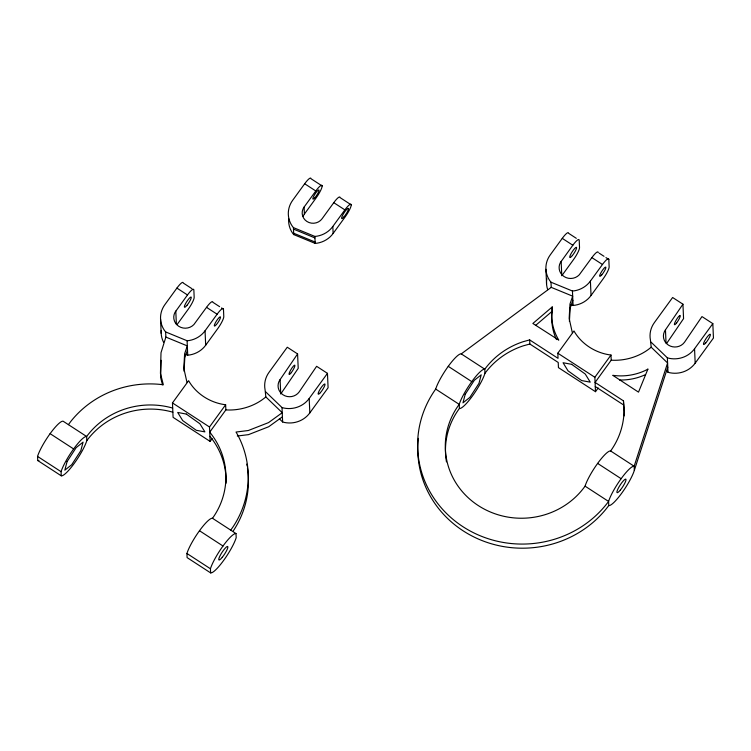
<?xml version="1.0" encoding="UTF-8"?>
<svg xmlns="http://www.w3.org/2000/svg" width="751" height="751" viewBox="0 0 751 751"><rect width="100%" height="100%" fill="white"/><g stroke="black" fill="none" stroke-linecap="round" stroke-linejoin="round"><path stroke-width="1.13" d="M161.089 360.302L160.63 377.556L162.479 384.794M184.051 371.219L184.802 357.851L187.497 350.013M569.408 321.494L570.159 308.126L572.853 300.287M552.238 306.934L551.797 310.041A54.907 52.007 -2.5 0 0 558.782 340.119L532.863 323.484L552.238 306.934L552.379 310.022M191.927 288.675L183.272 283.043A10.927 2.112 -57 0 0 176.907 288.093L164.854 304.681A24.426 23.14 -2.5 0 0 164.431 330.393L165.642 331.933L165.868 337.086L161.005 352.735L160.451 373.435L163.352 384.812L160.545 384.437A98.681 93.471 -2.5 0 0 70.932 421.264L68.416 424.653M418.401 438.331A105.074 99.526 -2.5 0 0 485.737 541.95A105.074 99.526 -2.5 0 0 608.761 505.554A23.788 4.59 -57 0 0 621.772 493.107A23.788 4.59 -57 0 0 634.332 470.361L667.77 367.098M177.114 324.526L188.116 309.384A10.927 2.112 -57 0 0 194.171 297.33L193.852 289.924A10.927 2.112 -57 0 0 187.487 294.965L175.021 312.285A11.575 10.965 -2.5 0 0 178.738 326.291A11.575 10.965 -2.5 0 0 193.899 324.554L206.525 307.337A10.927 2.112 -57 0 1 212.89 302.296L219.621 306.671M561.147 261.329L561.786 275.748L573.473 259.658A10.927 2.112 -57 0 0 579.528 247.605L579.209 240.198A10.927 2.112 -57 0 0 572.844 245.239L560.377 262.559A11.575 10.965 -2.5 0 0 564.095 276.565A11.575 10.965 -2.5 0 0 579.256 274.828L591.882 257.612A10.927 2.112 -57 0 1 598.247 252.571M297.584 353.928L298.213 368.347L280.733 393.993L280.104 379.584L297.584 353.928L287.267 347.225L268.999 372.365A24.426 23.14 -2.5 0 0 265.065 389.703L265.845 396.932L282.235 412.703L268.529 422.616L248.29 430.52L236.021 432.041L237.391 434.378A98.681 93.471 -2.5 0 1 233.157 526.695L230.726 530.131M666.043 343.16L665.461 329.858L682.941 304.202L672.624 297.499L654.356 322.639A24.426 23.14 -2.5 0 0 650.422 339.978L651.201 347.206L667.592 362.977L634.154 466.249L634.332 470.361M666.738 343.32L683.57 318.621L682.941 304.202M210.13 441.419L209.501 427L225.638 404.761C210.505 402.93 196.218 394.003 188.614 380.701L172.458 402.93L173.087 417.349L210.13 441.419L212.148 438.64M225.638 404.761L225.863 409.905L209.726 432.154A77.372 73.288 -2.5 0 1 212.495 518.284A23.788 4.59 -57 0 0 199.484 530.732A23.788 4.59 -57 0 0 186.924 553.478L187.102 557.599L210.618 572.882A23.788 4.59 -57 0 0 223.629 560.434A23.788 4.59 -57 0 0 236.189 537.688L236.011 533.567L212.495 518.284M459.396 408.488A23.788 4.59 -57 0 0 472.407 396.04A23.788 4.59 -57 0 0 484.968 373.294A77.391 73.307 -2.5 0 1 523.175 345.864L529.84 344.024L558.218 362.47L558.444 367.624L595.487 391.693L594.858 377.274L610.995 355.035C595.862 353.205 581.574 344.277 573.971 330.975L557.815 353.205L558.04 358.349L529.662 339.903L522.996 341.743A77.391 73.307 -2.5 0 0 484.789 369.182A23.788 4.59 -57 0 0 471.778 381.63A23.788 4.59 -57 0 0 459.218 404.367L459.396 408.488A76.48 72.443 -2.5 0 0 446.46 461.874M610.995 355.035L611.22 360.18L595.083 382.428L623.461 400.865L624.034 407.399A77.372 73.288 -2.5 0 1 610.638 450.966A23.788 4.59 -57 0 0 597.627 463.414A23.788 4.59 -57 0 0 585.067 486.15A76.48 72.443 -2.5 0 1 478.303 505.592A76.48 72.443 -2.5 0 1 459.218 404.367L435.693 389.084A23.788 4.59 -57 0 1 448.253 366.338A23.788 4.59 -57 0 1 461.264 353.89L551.225 287.361L550.999 282.207L549.788 280.667A24.426 23.14 -2.5 0 1 550.211 254.955L562.264 238.367A10.927 2.112 -57 0 1 568.629 233.317L576.317 238.32M304.681 183.76L292.627 200.357A24.426 23.14 -2.5 0 0 292.214 226.07L293.425 227.609L314.866 236.424L317.129 236.161A24.426 23.14 -2.5 0 0 332.824 226.473L344.887 209.886A10.889 2.103 -57 0 1 351.224 204.854L340.119 197.635A10.889 2.103 -57 0 0 333.773 202.667L322.085 218.757A10.927 10.354 -2.5 0 1 306.887 221.461A10.927 10.354 -2.5 0 1 304.099 207.069L315.795 190.979A10.889 2.103 -57 0 1 322.132 185.948L311.027 178.738A10.889 2.103 -57 0 0 304.681 183.76L315.795 190.979M165.642 331.933L187.093 340.747L189.346 340.494A24.426 23.14 -2.5 0 0 205.051 330.806L217.105 314.218A10.927 2.112 -57 0 1 223.469 309.168L221.545 307.919M185.572 354.284L187.722 355.167L189.975 354.904A24.426 23.14 -2.5 0 0 205.68 345.225L217.743 328.619A10.918 2.103 -57 0 0 223.789 316.584L223.469 309.168M303.104 216.457A10.927 10.354 -2.5 0 1 304.408 214.044L316.096 197.964A10.889 2.103 -57 0 0 322.132 185.948M288.684 218.635A24.426 23.14 -2.5 0 0 292.514 233.045L293.725 234.584L315.176 243.399L317.429 243.136A24.426 23.14 -2.5 0 0 333.134 233.458L345.188 216.87A10.889 2.103 -57 0 0 351.224 204.854M265.619 391.787L282.01 407.558L283.962 408.075A24.426 23.14 -2.5 0 0 309.196 398.49L327.464 373.35L316.622 366.31L299.151 391.956A11.575 10.965 -2.5 0 1 283.052 394.819A11.575 10.965 -2.5 0 1 280.104 379.584M279.363 418.814L282.639 421.978L284.591 422.494A24.426 23.14 -2.5 0 0 309.825 412.9L328.093 387.769L327.464 373.35M550.999 282.207L572.45 291.022L574.703 290.768A24.426 23.14 -2.5 0 0 590.408 281.081L602.462 264.493A10.927 2.112 -57 0 1 608.826 259.442L605.944 257.574M570.929 304.559L573.079 305.441L575.332 305.178A24.426 23.14 -2.5 0 0 591.037 295.5L603.1 278.893A10.918 2.103 -57 0 0 609.145 266.858L608.826 259.442M595.487 391.693L598.181 387.985M650.976 342.062L667.367 357.833L669.319 358.349A24.426 23.14 -2.5 0 0 694.553 348.764L712.821 323.625L701.978 316.584L684.508 342.231A11.575 10.965 -2.5 0 1 668.409 345.094A11.575 10.965 -2.5 0 1 665.461 329.858M666.362 370.665L667.996 372.252L669.948 372.768A24.426 23.14 -2.5 0 0 695.182 363.174L713.45 338.044L712.821 323.625M535.688 325.352L552.426 311.055L551.976 314.153A54.907 52.007 -2.5 0 0 556.482 339.583M265.845 396.932C254.965 406.207 240.057 410.797 225.863 409.905M651.201 347.206C640.321 356.481 625.414 361.071 611.22 360.18M282.414 416.824L268.717 426.728L248.478 434.641L237.316 436.021M551.225 287.361L572.675 296.166L569.981 304.014L569.164 318.49L572.328 332.646M293.491 229.111L314.932 237.926M293.669 233.223L315.11 242.038M165.868 337.086L187.318 345.901L184.624 353.74L183.807 368.215L186.971 382.372M599.204 253.19L604.02 256.316M562.264 238.367L572.844 245.239M591.882 257.612L602.462 264.493M333.773 202.667L344.887 209.886M557.815 353.205L594.858 377.274M595.261 386.54L623.64 404.986L624.212 411.52A77.372 73.288 -2.5 0 1 624.212 415.904M461.264 353.89L484.789 369.182L484.968 373.294M610.638 450.966L634.154 466.249A23.788 4.59 -57 0 0 621.143 478.697A23.788 4.59 -57 0 0 608.582 501.443L608.761 505.554M448.253 366.338L471.778 381.63M597.627 463.414L621.143 478.697M585.067 486.15L608.582 501.443A105.074 99.526 -2.5 0 1 462.954 526.704A105.074 99.526 -2.5 0 1 435.693 389.084M176.907 288.093L187.487 294.965M206.525 307.337L217.105 314.218M172.458 402.93L209.501 427M50.11 433.665A23.788 4.59 -57 0 1 63.122 421.217L86.647 436.5L86.825 440.621A23.788 4.59 -57 0 1 74.265 463.367A23.788 4.59 -57 0 1 61.253 475.815L37.728 460.523L37.55 456.411A23.788 4.59 -57 0 1 50.11 433.665L73.636 448.948A23.788 4.59 -57 0 1 86.647 436.5A77.391 73.307 -2.5 0 1 172.683 408.075M199.484 530.732L223 546.015A23.788 4.59 -57 0 1 236.011 533.567M37.55 456.411L61.075 471.694L61.253 475.815M186.924 553.478L210.44 568.76L210.618 572.882M694.553 348.764L695.182 363.174M667.367 357.833L667.996 372.252M623.461 400.865L623.64 404.986M590.408 281.081L591.037 295.5M572.45 291.022L573.079 305.441M545.911 269.29L546.54 283.7M529.662 339.903L529.84 344.024M332.824 226.473L333.134 233.458M314.866 236.424L315.176 243.399M304.099 207.069L304.408 214.044M309.196 398.49L309.825 412.9M293.425 227.609L293.725 234.584M282.01 407.558L282.639 421.978M205.051 330.806L205.68 345.225M187.093 340.747L187.722 355.167M175.79 311.055L176.372 324.357M160.554 319.015L161.183 333.425M645.165 374.758A55.067 52.157 -2.5 0 1 619.519 379.987M547.686 289.642A24.426 23.14 -2.5 0 1 546.85 278.668M61.075 471.694A23.788 4.59 -57 0 1 73.636 448.948M38.968 460.335A23.788 4.59 -57 0 1 37.728 460.523M86.825 440.621A77.391 73.307 -2.5 0 1 172.861 412.196M163.511 342.174A24.426 23.14 -2.5 0 1 161.23 330.402M247.464 468.061A98.681 93.471 -2.5 0 1 233.336 530.816M246.779 464.099A98.681 93.471 -2.5 0 1 247.145 466.08M210.44 568.76A23.788 4.59 -57 0 1 223 546.015M209.904 436.265A77.372 73.288 -2.5 0 1 226.07 483.231M67.064 461.612L64.83 470.164L71.721 464.709L80.826 450.703L83.061 442.142L76.18 447.605L67.064 461.612M465.207 394.294L462.973 402.846L469.863 397.392L478.969 383.376L481.203 374.824L474.322 380.278L465.207 394.294M647.888 369.135L638.51 392.135L612.76 375.322A55.067 52.157 -2.5 0 0 644.987 370.637L647.888 369.135M571.661 364.329L563.053 362.733L568.047 370.863L581.64 380.569L590.248 382.156L585.254 374.036L571.661 364.329M186.304 414.054L177.696 412.459L182.69 420.588L196.283 430.295L204.892 431.881L199.897 423.761L186.304 414.054M314.829 197.795A5.464 1.051 -57 0 0 319.015 190.078A5.464 1.051 -57 0 0 313.993 195.758A5.464 1.051 -57 0 0 314.829 197.795M343.817 217.058A6.111 1.183 -57 0 0 348.464 208.449A6.111 1.183 -57 0 0 342.841 214.842A6.111 1.183 -57 0 0 343.817 217.058M705.705 342.982A6.111 1.183 -57 0 0 710.352 334.373A6.111 1.183 -57 0 0 704.72 340.776A6.111 1.183 -57 0 0 705.705 342.982M676.613 322.949A5.464 1.014 -58.7 0 0 680.162 315.467A5.464 1.014 -58.7 0 0 675.158 321.982A5.464 1.014 -58.7 0 0 676.613 322.949M601.795 274.8A5.464 1.051 -57 0 0 605.822 267.187A5.464 1.051 -57 0 0 600.716 273.111A5.464 1.051 -57 0 0 601.795 274.8M572.337 255.575A6.111 1.183 -57 0 0 576.486 247.332A6.111 1.183 -57 0 0 570.638 254.439A6.111 1.183 -57 0 0 572.337 255.575M620.382 490.018A8.036 1.549 -57 0 0 625.836 479.166A8.036 1.549 -57 0 0 618.148 488.525A8.036 1.549 -57 0 0 620.382 490.018M222.24 557.336A8.036 1.549 -57 0 0 227.694 546.484A8.036 1.549 -57 0 0 220.005 555.843A8.036 1.549 -57 0 0 222.24 557.336M186.98 305.3A6.111 1.183 -57 0 0 191.129 297.058A6.111 1.183 -57 0 0 185.281 304.164A6.111 1.183 -57 0 0 186.98 305.3M320.348 392.707A6.111 1.183 -57 0 0 324.995 384.108A6.111 1.183 -57 0 0 319.363 390.501A6.111 1.183 -57 0 0 320.348 392.707M291.257 372.674A5.464 1.014 -58.7 0 0 294.805 365.193A5.464 1.014 -58.7 0 0 289.802 371.707A5.464 1.014 -58.7 0 0 291.257 372.674M216.438 324.526A5.464 1.051 -57 0 0 220.465 316.913A5.464 1.051 -57 0 0 215.359 322.836A5.464 1.051 -57 0 0 216.438 324.526"/></g></svg>
